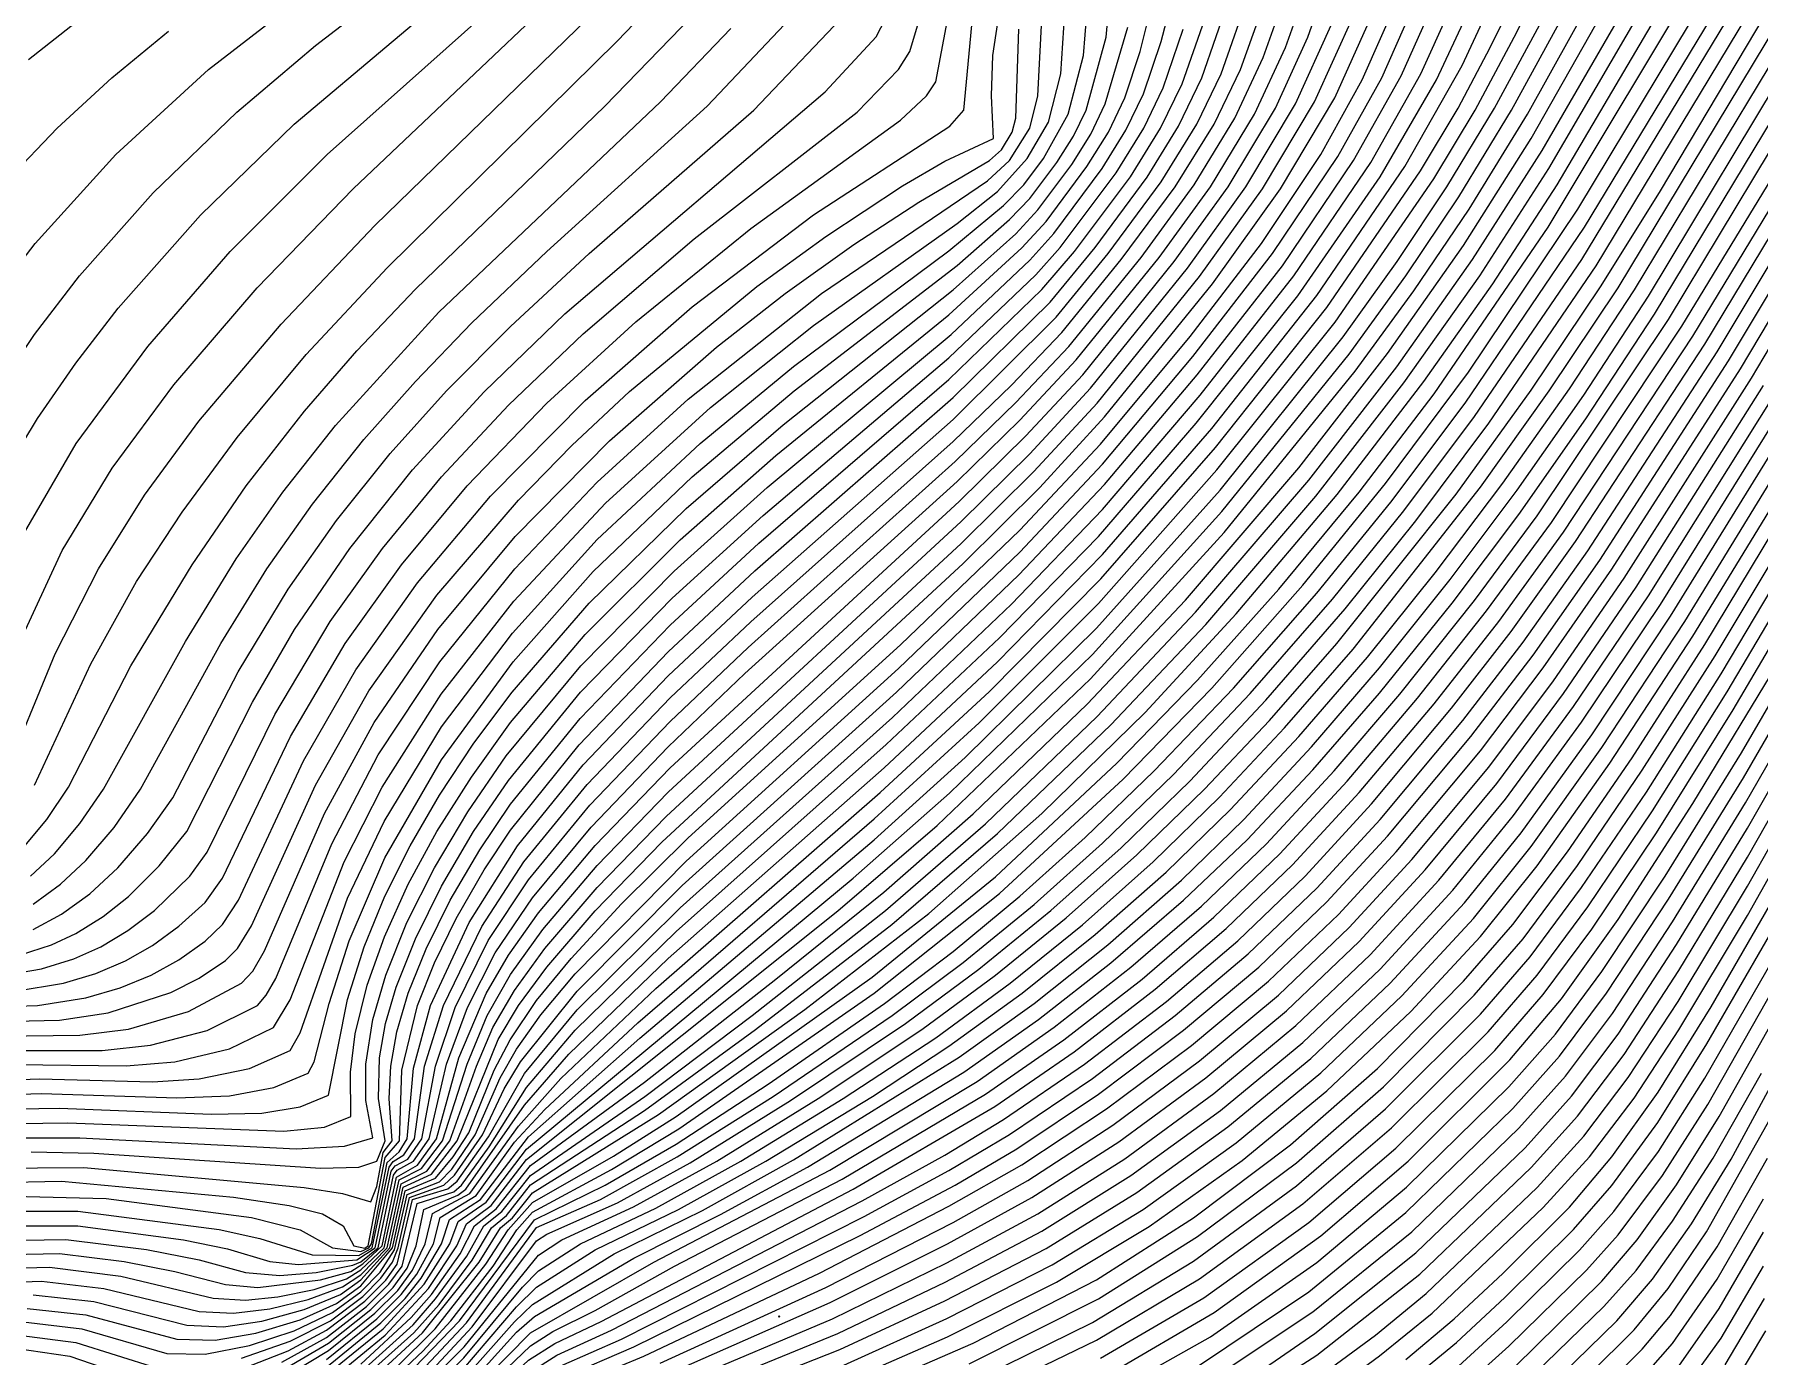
# Model space of a CAD drawing. Header units: inches. Extents: x 2608994 to 2618701, y 1261813 to 1271655.
# Drawn here: x 2616085 to 2617109, y 1269245 to 1270030 of the extents above; entities that cross this region are included whole.
import ezdxf

# ---------------------------------------------------------------- set-up
doc = ezdxf.new("R2010")
doc.units = ezdxf.units.IN
doc.header["$MEASUREMENT"] = 0

msp = doc.modelspace()

# ---------------------------------------------------------------- linework, layer by layer
for points, elevation in [([(2616075.9, 1269668.3), (2616101.6, 1269723.5), (2616131.2, 1269772.5), (2616167.8, 1269821.9), (2616217.2, 1269879.5), (2616274.3, 1269938.3), (2616460, 1270114.7)], 276), ([(2616082, 1269120.1), (2616097.6, 1269124), (2616114.6, 1269131.9), (2616138.9, 1269149.9), (2616203.2, 1269184.8), (2616239.2, 1269206.7), (2616277.6, 1269234.7), (2616309.8, 1269263.9), (2616323.2, 1269279.2), (2616341.8, 1269304.7), (2616351.9, 1269322.7), (2616362.6, 1269331.1), (2616379.6, 1269352.6), (2616447.4, 1269399.5), (2616511.1, 1269447.5), (2616590.4, 1269509.9), (2616649.6, 1269561.4), (2616715.9, 1269625.1), (2616774.4, 1269687), (2616841.6, 1269765.4), (2616893.9, 1269832.7), (2616938.8, 1269896.4), (2616980.1, 1269961.1), (2617073.9, 1270123.1)], 319), ([(2616061.6, 1269470.5), (2616089.2, 1269475.2), (2616108.4, 1269481.2), (2616124.5, 1269488.3), (2616140.6, 1269497.9), (2616156.4, 1269509.9), (2616177.4, 1269530.3), (2616187.6, 1269544.4), (2616227.8, 1269626.3), (2616260.7, 1269681.5), (2616291.6, 1269724.7), (2616326.8, 1269767.4), (2616366.4, 1269809.8), (2616410.8, 1269852.2), (2616476.8, 1269908.7), (2616573.4, 1269983.9), (2616598, 1270009.2), (2616604.8, 1270019.9), (2616631.2, 1270108.7)], 284), ([(2616278.8, 1269240.5), (2616308.8, 1269268.1), (2616320.7, 1269281.9), (2616337.8, 1269305.9), (2616346.3, 1269322.7), (2616359.2, 1269332.7), (2616379.6, 1269358.5), (2616447.2, 1269407.9), (2616525.3, 1269469.1), (2616589.4, 1269520.7), (2616642.4, 1269567.3), (2616710.1, 1269632.3), (2616768.4, 1269694.2), (2616835.7, 1269772.7), (2616888.4, 1269840.5), (2616933.5, 1269904.7), (2616973.7, 1269968.3), (2617054.6, 1270111.1)], 318), ([(2616061.7, 1269817.1), (2616085.1, 1269851.9), (2616111.9, 1269886.7), (2616155.5, 1269935.9), (2616205.2, 1269983.9), (2616251.9, 1270023.5), (2616348.4, 1270097.6)], 273), ([(2616229.6, 1269235.4), (2616259.6, 1269253), (2616284.8, 1269272.9), (2616298, 1269286.1), (2616306.3, 1269297.5), (2616311.6, 1269310.7), (2616316.2, 1269332.3), (2616336.4, 1269340.8), (2616341.1, 1269344.3), (2616376, 1269394.2), (2616402.4, 1269424.6), (2616461.2, 1269481.4), (2616589.6, 1269594.6), (2616656.8, 1269657.5), (2616719.2, 1269721.3), (2616784, 1269796.1), (2616846.4, 1269874.9), (2616898.6, 1269951.5), (2616932.7, 1270011.5), (2616974.5, 1270101.5)], 312), ([(2616013.5, 1269016.7), (2616085.1, 1269076.7), (2616138.4, 1269118), (2616156.4, 1269133.7), (2616245.2, 1269190.6), (2616295.6, 1269229.5), (2616315.7, 1269248.3), (2616332.2, 1269266.3), (2616357.3, 1269298.7), (2616371.4, 1269320.3), (2616380.8, 1269330.8), (2616427.6, 1269356), (2616467.6, 1269380.3), (2616583.6, 1269460.7), (2616658, 1269519.9), (2616731.5, 1269587.9), (2616784, 1269641.9), (2616838, 1269703), (2616887.2, 1269763.4), (2616936.4, 1269829.5), (2617001.3, 1269926.3), (2617096.7, 1270084.7)], 323), ([(2616050.8, 1269305.3), (2616100, 1269306.1), (2616138.4, 1269301.5), (2616168.4, 1269295.6), (2616198.4, 1269287.7), (2616217.6, 1269286), (2616254.8, 1269290.6), (2616272.8, 1269295.6), (2616280, 1269300), (2616291.5, 1269310.7), (2616300, 1269351.5), (2616312.4, 1269358.7), (2616323.7, 1269374.3), (2616337.1, 1269422.3), (2616353.2, 1269460.6), (2616366.4, 1269483.3), (2616384.4, 1269508.5), (2616418, 1269548.5), (2616462.4, 1269594.6), (2616634, 1269752.7), (2616673.6, 1269791.6), (2616707.4, 1269827.9), (2616761.7, 1269895.1), (2616793.7, 1269939.5), (2616821.9, 1269986.3), (2616841, 1270028.3), (2616860.8, 1270084.7)], 303), ([(2616085, 1269584.3), (2616118.5, 1269656.3), (2616145.6, 1269705.1), (2616172.7, 1269746.3), (2616205.4, 1269790.7), (2616246.3, 1269839.9), (2616294.4, 1269891.5), (2616431.2, 1270026.2), (2616494.2, 1270091.9)], 278), ([(2616210.4, 1269238.5), (2616235.6, 1269248.5), (2616258.4, 1269260.6), (2616281.2, 1269277.9), (2616293.6, 1269290.3), (2616300.4, 1269299.9), (2616309.6, 1269338.3), (2616330.4, 1269344.6), (2616336, 1269349.1), (2616354.7, 1269375.5), (2616376, 1269413), (2616407.2, 1269450.8), (2616468.4, 1269511.4), (2616594.4, 1269624.4), (2616665.2, 1269691.8), (2616719.2, 1269748), (2616777.1, 1269815.9), (2616832.8, 1269886.7), (2616878.4, 1269953.9), (2616908.2, 1270006.7), (2616942.4, 1270082.3)], 310), ([(2616030.4, 1269048.5), (2616132.4, 1269121.2), (2616157.6, 1269141.8), (2616227.2, 1269183.8), (2616269.2, 1269213.2), (2616299.2, 1269238), (2616322.9, 1269261.5), (2616353.1, 1269299.9), (2616366.2, 1269320.3), (2616380.8, 1269336.5), (2616428.8, 1269363.9), (2616466, 1269387.5), (2616582.3, 1269470.3), (2616655.6, 1269529.8), (2616727.6, 1269597.3), (2616775.6, 1269646.7), (2616823.8, 1269700.7), (2616871.5, 1269758.3), (2616916, 1269816.7), (2616983.8, 1269915.5), (2617078, 1270072.7)], 322), ([(2616036.4, 1269443.3), (2616100, 1269444.8), (2616128.8, 1269449), (2616166, 1269461.1), (2616182.8, 1269469.6), (2616198.4, 1269480.1), (2616205.6, 1269487.3), (2616214, 1269500.7), (2616251.9, 1269584.3), (2616283.6, 1269640.3), (2616323.9, 1269697.1), (2616372.4, 1269753.5), (2616404.1, 1269785.9), (2616438.4, 1269818), (2616514, 1269880.4), (2616554.8, 1269910.1), (2616600.4, 1269940.2), (2616625.6, 1269954.7), (2616654.5, 1269968.3), (2616653.3, 1269993.5), (2616654.1, 1270017.5), (2616662.5, 1270073.9)], 287), ([(2616050.8, 1269400), (2616089.2, 1269401.2), (2616169.6, 1269398.7), (2616200.8, 1269399.9), (2616227.2, 1269404.7), (2616247.6, 1269413.3), (2616251.1, 1269419.9), (2616260, 1269454.7), (2616272, 1269491.9), (2616293.1, 1269541.1), (2616326.8, 1269599.4), (2616369.3, 1269657.5), (2616416.8, 1269711.1), (2616475.6, 1269767.4), (2616536.1, 1269818.3), (2616632.8, 1269892.9), (2616664, 1269920.1), (2616676, 1269932.6), (2616692, 1269953.9), (2616701.9, 1269969.5), (2616709.5, 1269985.1), (2616721.4, 1270028.3), (2616725.9, 1270078.7)], 292), ([(2616052, 1269313.7), (2616103.6, 1269314.5), (2616151.6, 1269308.5), (2616182.8, 1269302.4), (2616210.4, 1269294.9), (2616230.8, 1269293.2), (2616252.4, 1269295), (2616274, 1269299.2), (2616278.8, 1269301.2), (2616289.1, 1269309.5), (2616298.2, 1269352.7), (2616300.4, 1269355.7), (2616310.1, 1269361.1), (2616319.4, 1269374.3), (2616329.7, 1269418.7), (2616342.1, 1269452.3), (2616358.6, 1269484.7), (2616380.8, 1269517.4), (2616415.6, 1269559.4), (2616461.2, 1269607.1), (2616506.8, 1269650.5), (2616632.8, 1269764.6), (2616670, 1269800.9), (2616703.6, 1269836.7), (2616752.7, 1269897.5), (2616783.2, 1269939.5), (2616809.4, 1269982.7), (2616827.8, 1270022.3), (2616846.5, 1270075.1)], 302), ([(2616070, 1269774.1), (2616086.8, 1269802), (2616109.6, 1269834.9), (2616134.8, 1269867.5), (2616183.6, 1269922.7), (2616239.2, 1269976.7), (2616356.8, 1270075.8)], 274), ([(2616073.9, 1269055.1), (2616115.3, 1269092.3), (2616168.4, 1269135.6), (2616252.4, 1269190.5), (2616281.2, 1269212.2), (2616305.2, 1269232.7), (2616337.4, 1269266.3), (2616382, 1269326.2), (2616423.8, 1269346.7), (2616466, 1269371.2), (2616520.7, 1269406.7), (2616589.7, 1269454.7), (2616630.4, 1269485.5), (2616670.1, 1269518.3), (2616708.9, 1269553.1), (2616749.8, 1269592.7), (2616796.9, 1269641.9), (2616846.4, 1269698.3), (2616890.3, 1269752.3), (2616934.4, 1269811.1), (2617005.2, 1269915.5), (2617105.6, 1270081.4)], 324), ([(2616208, 1269244), (2616236.8, 1269254.1), (2616260.8, 1269266.3), (2616280, 1269280.7), (2616290.8, 1269291.5), (2616297.6, 1269301.1), (2616301, 1269309.5), (2616307.7, 1269339.5), (2616328.1, 1269346.7), (2616334.4, 1269352.7), (2616351.1, 1269376.7), (2616364, 1269403.9), (2616373.6, 1269420), (2616407.2, 1269462), (2616469.6, 1269524.6), (2616596.8, 1269639.5), (2616669.5, 1269709.1), (2616720.4, 1269762.8), (2616775.4, 1269827.9), (2616826, 1269892.7), (2616868.2, 1269955.1), (2616896.5, 1270005.5), (2616926.6, 1270072.7)], 309), ([(2616232, 1269241.6), (2616258.4, 1269256.4), (2616282.2, 1269274.7), (2616295.5, 1269287.9), (2616303.3, 1269298.7), (2616312.2, 1269335.9), (2616334, 1269342.9), (2616338.5, 1269346.7), (2616355.1, 1269369.5), (2616377.2, 1269404.8), (2616406, 1269438.7), (2616466, 1269497.4), (2616590.8, 1269608.4), (2616658, 1269671.7), (2616716.7, 1269731.9), (2616774.8, 1269799.1), (2616835.1, 1269874.7), (2616884, 1269945.5), (2616917.4, 1270003.1), (2616953.9, 1270081.1)], 311), ([(2616258.4, 1269243.3), (2616288.4, 1269267.4), (2616302.8, 1269281.8), (2616312, 1269293.9), (2616321.9, 1269311.9), (2616326, 1269327.5), (2616347.2, 1269340.6), (2616370, 1269372.2), (2616388, 1269391.7), (2616443.2, 1269443.2), (2616583.6, 1269564.2), (2616646, 1269621.3), (2616716.8, 1269692.1), (2616787.1, 1269771.5), (2616857.2, 1269859.1), (2616915.8, 1269944.3), (2616940.4, 1269985.1), (2616963.6, 1270028.3), (2616987.8, 1270076.3)], 314), ([(2616264.4, 1269234), (2616293.2, 1269257.7), (2616319, 1269285.5), (2616335.9, 1269310.7), (2616341.5, 1269323.9), (2616356.3, 1269334.7), (2616377.2, 1269362.1), (2616562, 1269509.7), (2616621, 1269560.3), (2616712, 1269647.4), (2616791.4, 1269734.3), (2616869.2, 1269830), (2616904, 1269877.7), (2616936.8, 1269926.3), (2616971.4, 1269982.7), (2617024, 1270077.5)], 317), ([(2616040, 1269072.6), (2616096.4, 1269105.2), (2616128.2, 1269125.9), (2616154.3, 1269146.3), (2616211.6, 1269179.3), (2616247.6, 1269202.5), (2616284.8, 1269230.7), (2616315.5, 1269259.1), (2616349, 1269301.1), (2616361.8, 1269321.5), (2616368.8, 1269327.3), (2616380.8, 1269342.2), (2616455.6, 1269388.7), (2616542.5, 1269451.1), (2616616, 1269508), (2616683.2, 1269567.4), (2616744.4, 1269627.5), (2616798.4, 1269685.9), (2616858.4, 1269756.8), (2616910, 1269823.9), (2616950.8, 1269881.9), (2616989, 1269940.7), (2617063.6, 1270067.4)], 321), ([(2616043.6, 1269408.3), (2616088, 1269409.9), (2616155.2, 1269408.2), (2616182.8, 1269409.9), (2616212.8, 1269416.1), (2616236.8, 1269426.7), (2616242.8, 1269437.2), (2616271, 1269517.1), (2616292.6, 1269562.7), (2616326.8, 1269618.9), (2616368.8, 1269674.5), (2616419.2, 1269730.1), (2616480.2, 1269787.1), (2616535.6, 1269832.9), (2616628, 1269901.6), (2616660.4, 1269928.5), (2616672.4, 1269940.7), (2616684.1, 1269956.3), (2616698.7, 1269982.7), (2616707.8, 1270017.5), (2616711.9, 1270066.7)], 291), ([(2616058, 1269322.6), (2616110.8, 1269322.7), (2616173.6, 1269314.3), (2616199.6, 1269309), (2616224.8, 1269301.5), (2616241.6, 1269299.7), (2616276.4, 1269302.5), (2616287.3, 1269309.5), (2616296.9, 1269355.1), (2616299.2, 1269358.2), (2616306.7, 1269362.3), (2616315, 1269374.3), (2616323.1, 1269417.5), (2616334.8, 1269452.3), (2616354.4, 1269492), (2616378.4, 1269528.1), (2616414.8, 1269572.3), (2616462.4, 1269622.1), (2616508.7, 1269665.9), (2616631.6, 1269776.5), (2616667.6, 1269811.4), (2616699.1, 1269844.7), (2616742, 1269897.6), (2616773.5, 1269940.7), (2616797.7, 1269980.3), (2616814.6, 1270016.3), (2616833.4, 1270069.1)], 301), ([(2616061.6, 1269331.3), (2616110.8, 1269331.4), (2616194.8, 1269320.5), (2616218.8, 1269315.2), (2616250, 1269305.5), (2616277.6, 1269305.1), (2616285.5, 1269309.5), (2616295.6, 1269357.5), (2616298, 1269360.8), (2616304.4, 1269364.7), (2616310.7, 1269374.3), (2616316.7, 1269417.5), (2616327.9, 1269453.5), (2616350.6, 1269500.3), (2616375.6, 1269538.7), (2616413.2, 1269584.6), (2616462.4, 1269636.1), (2616510.4, 1269681.3), (2616630.4, 1269788.4), (2616665.2, 1269821.8), (2616695, 1269853.1), (2616730.3, 1269896.3), (2616762.3, 1269939.5), (2616785.4, 1269976.7), (2616801.1, 1270009.1), (2616819.9, 1270061.9)], 300), ([(2616066.9, 1268918.3), (2616086.5, 1268959.1), (2616111.6, 1269001.1), (2616128.8, 1269026.1), (2616144.4, 1269045.5), (2616199.5, 1269103.1), (2616229.7, 1269129.5), (2616313.6, 1269194.4), (2616337.6, 1269216.5), (2616379.6, 1269259.1), (2616452.7, 1269301.1), (2616557.2, 1269355.7), (2616644.8, 1269408.4), (2616690.4, 1269440.5), (2616736, 1269476.2), (2616778, 1269512.5), (2616816.4, 1269549.5), (2616856.6, 1269592.7), (2616895.6, 1269638.3), (2616940, 1269693.9), (2616977.2, 1269744.2), (2617055.2, 1269860.7), (2617146, 1270011.5), (2617181.8, 1270067.9)], 332), ([(2616074.8, 1269104.6), (2616096.4, 1269114.5), (2616118, 1269126.7), (2616147.7, 1269148.7), (2616234.4, 1269198.6), (2616276.4, 1269228.8), (2616310.3, 1269259.1), (2616325.3, 1269275.9), (2616345, 1269302.3), (2616356.4, 1269321.5), (2616365.3, 1269328.7), (2616379.6, 1269346.9), (2616447.2, 1269391.1), (2616513.1, 1269439.1), (2616594.1, 1269501.5), (2616656.8, 1269555.5), (2616724, 1269620.1), (2616780.4, 1269679.7), (2616845.8, 1269755.9), (2616898.1, 1269823.1), (2616943.2, 1269886.7), (2616984.2, 1269950.3), (2617049.2, 1270062)], 320), ([(2616078.4, 1269265.6), (2616113.2, 1269261.4), (2616163.6, 1269246.8), (2616186.4, 1269246.5), (2616212.8, 1269251.6), (2616239.2, 1269260.3), (2616262, 1269271.1), (2616278.8, 1269283.4), (2616290.3, 1269295.1), (2616298.8, 1269308.3), (2616306.4, 1269341.3), (2616325.6, 1269348.8), (2616332.8, 1269356.3), (2616346.7, 1269376.7), (2616361.6, 1269410.5), (2616371.2, 1269427.5), (2616385.6, 1269447.9), (2616406, 1269472.3), (2616472, 1269539.2), (2616598, 1269653.5), (2616670, 1269722.6), (2616719.2, 1269774.8), (2616772.7, 1269838.7), (2616820.1, 1269899.9), (2616858.8, 1269957.5), (2616884.9, 1270004.3), (2616911.5, 1270064.3)], 308), ([(2616084.4, 1269513.7), (2616100.6, 1269525.5), (2616115.6, 1269539.5), (2616132.4, 1269559.1), (2616148.1, 1269581.9), (2616195.7, 1269668.3), (2616223, 1269712.7), (2616250.1, 1269751.1), (2616280.7, 1269789.5), (2616311.2, 1269824), (2616344.8, 1269858.8), (2616389.2, 1269901.2), (2616484.5, 1269987.5), (2616562, 1270069.6)], 281), ([(2616227.2, 1269229), (2616259.6, 1269248.6), (2616287.2, 1269270.7), (2616300.7, 1269284.3), (2616309.5, 1269296.3), (2616317, 1269311.9), (2616321.3, 1269329.9), (2616343.6, 1269341.9), (2616372.4, 1269381.7), (2616397.6, 1269410.1), (2616454, 1269463.6), (2616587.2, 1269579.9), (2616652, 1269639.9), (2616718.1, 1269706.7), (2616786.3, 1269784.7), (2616852.4, 1269867.8), (2616908, 1269949.1), (2616930.2, 1269986.3), (2616949.3, 1270022.3), (2616971.9, 1270067.9)], 313), ([(2616059.5, 1269872.3), (2616085.4, 1269905.9), (2616133.3, 1269958.7), (2616188.3, 1270009.1), (2616245.5, 1270053.5)], 272), ([(2616061.6, 1269348.4), (2616101.2, 1269349.1), (2616203.2, 1269339.7), (2616236.2, 1269334.7), (2616256, 1269329.8), (2616268.3, 1269322.7), (2616274.7, 1269310.7), (2616281.2, 1269309.4), (2616283.2, 1269310.7), (2616293.2, 1269363.1), (2616301.7, 1269373.1), (2616303.2, 1269415.1), (2616312.5, 1269453.5), (2616322.5, 1269478.7), (2616335.5, 1269505.1), (2616352, 1269533.9), (2616367.6, 1269557.5), (2616408.4, 1269608.3), (2616461.2, 1269663.5), (2616512.8, 1269711.6), (2616630.4, 1269814.4), (2616688, 1269871.1), (2616714.8, 1269903.5), (2616745.6, 1269945.2), (2616764.3, 1269975.5), (2616778.2, 1270004.3), (2616795.1, 1270053.5)], 298), ([(2616064.4, 1269032.3), (2616120.2, 1269087.5), (2616174.5, 1269133.1), (2616259.6, 1269190.4), (2616287.2, 1269211.7), (2616311.2, 1269232.7), (2616341.6, 1269265.1), (2616383.2, 1269321.6), (2616421.2, 1269338.3), (2616466.6, 1269363.5), (2616523.6, 1269399.5), (2616594.2, 1269447.5), (2616636.4, 1269479), (2616678.5, 1269513.5), (2616719.2, 1269549.8), (2616761.2, 1269590.6), (2616806.8, 1269638.6), (2616855.7, 1269694.7), (2616898, 1269747.1), (2616940, 1269803.2), (2617003.7, 1269896.3), (2617101.7, 1270058.3)], 325), ([(2616071.2, 1269374.8), (2616112, 1269374.8), (2616240.4, 1269368.4), (2616269.2, 1269370), (2616286, 1269374.8), (2616281.8, 1269397.1), (2616281.8, 1269418.7), (2616285.9, 1269445.1), (2616293.6, 1269471.5), (2616306.2, 1269502.7), (2616322.5, 1269535.1), (2616342.4, 1269568.5), (2616365.2, 1269601.7), (2616409.4, 1269655.1), (2616464.8, 1269711.4), (2616520, 1269760.9), (2616629.2, 1269851.9), (2616676, 1269895.9), (2616690.3, 1269911.9), (2616718.9, 1269950.3), (2616733, 1269973.1), (2616743.4, 1269994.7), (2616754, 1270025.9), (2616761.4, 1270054.7)], 295), ([(2616072.4, 1269340.3), (2616127.6, 1269338.8), (2616214, 1269327.5), (2616242.8, 1269320.3), (2616262.1, 1269309.5), (2616278.8, 1269307.4), (2616283.6, 1269309.5), (2616285.2, 1269311.9), (2616294.4, 1269360.2), (2616301.6, 1269366.5), (2616306.3, 1269374.3), (2616310, 1269416.3), (2616320.2, 1269453.5), (2616343.1, 1269502.7), (2616371.9, 1269548.3), (2616410.8, 1269596.3), (2616461.2, 1269649.1), (2616511.1, 1269695.9), (2616630.4, 1269801.4), (2616691.6, 1269862.2), (2616722.5, 1269899.9), (2616754, 1269942.5), (2616775.2, 1269976.7), (2616789.6, 1270006.7), (2616806.9, 1270055.9)], 299), ([(2616073.6, 1269418.4), (2616139.6, 1269417.6), (2616168.4, 1269420), (2616200.8, 1269427.8), (2616227, 1269440.3), (2616236.8, 1269456.9), (2616268.9, 1269538.7), (2616291.4, 1269583.1), (2616326.5, 1269638.3), (2616369.7, 1269693.5), (2616424, 1269751.7), (2616486.4, 1269808.4), (2616547.6, 1269857.2), (2616632.8, 1269917.8), (2616656.8, 1269936.7), (2616674.5, 1269956.3), (2616687.1, 1269977.9), (2616694.4, 1270006.7), (2616697.4, 1270052.3)], 290), ([(2616073.6, 1269462), (2616102.3, 1269466.7), (2616121.6, 1269472.5), (2616139.1, 1269479.9), (2616155.2, 1269489.1), (2616170.8, 1269500.5), (2616186.4, 1269514.6), (2616196.7, 1269529.1), (2616237, 1269613.1), (2616269.5, 1269668.3), (2616302.9, 1269715.1), (2616341.9, 1269761.9), (2616389.2, 1269811), (2616442, 1269859.3), (2616510.4, 1269914.7), (2616599.2, 1269979.1), (2616614.7, 1269993.5), (2616620.1, 1270001.9), (2616629.6, 1270052.3)], 285), ([(2616074.9, 1268917.1), (2616095.8, 1268960.3), (2616122.3, 1269004.7), (2616152.8, 1269045.5), (2616206.8, 1269102.6), (2616237.6, 1269129.5), (2616314.8, 1269189.5), (2616379.6, 1269251.4), (2616392.8, 1269259.9), (2616418, 1269272.3), (2616465, 1269298.7), (2616564.6, 1269350.3), (2616649.6, 1269400.7), (2616696.1, 1269433.1), (2616742.6, 1269469.1), (2616785.2, 1269505.8), (2616824.4, 1269543.5), (2616864.4, 1269586.7), (2616906.2, 1269635.9), (2616947.2, 1269687.7), (2616985.6, 1269740.2), (2617063, 1269856.7), (2617186.4, 1270059.5)], 333), ([(2616077.2, 1269202.7), (2616091.6, 1269195.7), (2616101.2, 1269188.4), (2616107.3, 1269181.1), (2616115.6, 1269163.6), (2616120.4, 1269162.8), (2616187.6, 1269193.2), (2616223.6, 1269212), (2616259.6, 1269235.1), (2616292, 1269261.4), (2616316.4, 1269287.9), (2616331.7, 1269311.9), (2616336.6, 1269325.1), (2616353.2, 1269336.7), (2616377.2, 1269368.1), (2616571.2, 1269529.1), (2616628.4, 1269579.5), (2616713.2, 1269661.8), (2616790, 1269746.7), (2616865.6, 1269840.2), (2616899.3, 1269886.7), (2616930.6, 1269933.5), (2616962, 1269985.1), (2616999.4, 1270053.5)], 316), ([(2616079.1, 1269734.3), (2616109.8, 1269787.1), (2616152.3, 1269844.7), (2616201.3, 1269901.1), (2616258.8, 1269958.7), (2616364, 1270052.5)], 275), ([(2616080.8, 1269273.6), (2616115.6, 1269269.7), (2616169.6, 1269255.3), (2616192.4, 1269254.8), (2616216.4, 1269258.9), (2616242.8, 1269266.9), (2616264.4, 1269276.5), (2616278.8, 1269287), (2616297.7, 1269309.5), (2616305.2, 1269343.4), (2616323.2, 1269351), (2616333.7, 1269363.5), (2616342.9, 1269377.9), (2616358, 1269415.1), (2616367.4, 1269433.1), (2616383.2, 1269456.5), (2616403.6, 1269481.4), (2616433.6, 1269513.8), (2616473.2, 1269552.9), (2616599.2, 1269667.6), (2616670, 1269735.7), (2616718, 1269786.8), (2616771.1, 1269850.7), (2616813.5, 1269905.9), (2616848.7, 1269958.7), (2616873.3, 1270003.1), (2616896.6, 1270055.9)], 307), ([(2616044.8, 1269288.2), (2616089.2, 1269289.8), (2616126.3, 1269285.5), (2616182.8, 1269271.7), (2616203.2, 1269270.7), (2616224.8, 1269273.3), (2616247.6, 1269278.8), (2616268, 1269286.4), (2616278.8, 1269293.6), (2616294.5, 1269309.5), (2616302.8, 1269347.6), (2616318.1, 1269355.1), (2616331.7, 1269373.1), (2616347.5, 1269417.5), (2616357.2, 1269440.3), (2616370, 1269462.4), (2616388, 1269487.2), (2616419.2, 1269523.6), (2616460, 1269565.7), (2616635.2, 1269727.8), (2616678.4, 1269770.4), (2616715.9, 1269811.1), (2616776.8, 1269886.2), (2616814.2, 1269938.3), (2616845, 1269989.9), (2616868.3, 1270041.5)], 305), ([(2616060.4, 1269383.1), (2616104.8, 1269383.7), (2616233.2, 1269378.9), (2616257.2, 1269381.2), (2616272.8, 1269387.5), (2616272.6, 1269413.9), (2616275.5, 1269436.7), (2616282.6, 1269465.5), (2616292.9, 1269494.3), (2616307, 1269525.5), (2616324, 1269556.7), (2616344.5, 1269589.1), (2616367.6, 1269621.4), (2616412, 1269673.8), (2616468.4, 1269729.9), (2616525.2, 1269779.9), (2616628, 1269863.6), (2616671.2, 1269903.2), (2616685.6, 1269919), (2616709.9, 1269951.5), (2616722.6, 1269971.9), (2616732.3, 1269992.3), (2616741.5, 1270019.9), (2616747.9, 1270045.1)], 294), ([(2616074.2, 1268871.5), (2616089.6, 1268913.5), (2616111.4, 1268959.1), (2616138.1, 1269004.7), (2616167.1, 1269043.1), (2616219.1, 1269099.5), (2616251.7, 1269128.3), (2616319.1, 1269181.1), (2616377.2, 1269234.4), (2616395.2, 1269245.8), (2616427.6, 1269260.6), (2616576.4, 1269337.4), (2616625.6, 1269364.6), (2616660.4, 1269385.7), (2616708.4, 1269418.6), (2616757.1, 1269455.9), (2616799.4, 1269491.9), (2616839.4, 1269530.3), (2616878.8, 1269573.2), (2616926.4, 1269629.9), (2616961.7, 1269675.5), (2617000, 1269728.9), (2617076.8, 1269846.1), (2617195.4, 1270042.7)], 335), ([(2616076.6, 1269032.3), (2616126.4, 1269083.9), (2616180.5, 1269130.7), (2616265.6, 1269189.6), (2616316, 1269231.6), (2616344.9, 1269262.7), (2616383.2, 1269313.8), (2616389.2, 1269317.7), (2616431.2, 1269336.3), (2616474.4, 1269360.1), (2616534, 1269397.1), (2616602.1, 1269442.7), (2616645.8, 1269475.1), (2616688.5, 1269509.9), (2616730.2, 1269547.1), (2616770.9, 1269586.7), (2616816.1, 1269634.7), (2616863.2, 1269688.9), (2616905.2, 1269741.2), (2616948.4, 1269799.2), (2617012.2, 1269892.7), (2617108, 1270051.3)], 326), ([(2616076.8, 1269483.5), (2616095.2, 1269489.5), (2616109.6, 1269496.2), (2616125.8, 1269506.3), (2616140.8, 1269518.2), (2616159.2, 1269536.3), (2616175.6, 1269556.7), (2616214.5, 1269633.5), (2616239.5, 1269676.7), (2616272.2, 1269724.7), (2616309.6, 1269771.5), (2616352, 1269817.7), (2616400, 1269864.1), (2616554.4, 1269995.9), (2616584.8, 1270028.5), (2616593.2, 1270045)], 283), ([(2616082.7, 1268915.9), (2616104.1, 1268960.3), (2616131.8, 1269007.1), (2616160.1, 1269044.3), (2616213.9, 1269101.9), (2616245.5, 1269129.5), (2616317.2, 1269185.5), (2616378.4, 1269242.8), (2616394, 1269252.8), (2616421.6, 1269265.8), (2616571.2, 1269344.3), (2616655.3, 1269393.5), (2616702.4, 1269426), (2616750.5, 1269463.1), (2616792.6, 1269499.1), (2616832, 1269537), (2616871.6, 1269579.9), (2616916, 1269632.6), (2616954.4, 1269681.5), (2616992.8, 1269734.5), (2617069.6, 1269850.9), (2617191, 1270051.1)], 334), ([(2616083.7, 1269027.5), (2616124.7, 1269073.1), (2616187.9, 1269129.5), (2616264.4, 1269183.3), (2616307.6, 1269218.2), (2616340.2, 1269250.7), (2616384.4, 1269305.2), (2616398.2, 1269314.3), (2616440.8, 1269333.9), (2616490.1, 1269361.1), (2616550.3, 1269398.3), (2616611.9, 1269439.1), (2616655.6, 1269471.4), (2616697.6, 1269505.5), (2616739.6, 1269542.9), (2616779.7, 1269581.9), (2616818.2, 1269622.7), (2616858.2, 1269668.3), (2616929, 1269757.1), (2616973.6, 1269818.8), (2617015.2, 1269880.7), (2617050.5, 1269937.1), (2617112.5, 1270041.5)], 327), ([(2616084.4, 1269281.7), (2616120.4, 1269277.7), (2616175.6, 1269263.6), (2616197.2, 1269262.7), (2616220, 1269266.1), (2616245.2, 1269272.9), (2616266.8, 1269281.8), (2616278.8, 1269290.5), (2616296.1, 1269309.5), (2616304, 1269345.5), (2616320.8, 1269353.2), (2616336, 1269373.1), (2616360.4, 1269433.2), (2616372.4, 1269453.4), (2616389.2, 1269476.3), (2616418, 1269509.7), (2616457.6, 1269550.4), (2616636.4, 1269715.9), (2616682, 1269761), (2616720.4, 1269802.9), (2616784.5, 1269881.9), (2616824.9, 1269938.3), (2616857, 1269992.3), (2616882.3, 1270048.7)], 306), ([(2616084.4, 1269498.6), (2616101.2, 1269507.6), (2616118, 1269519.8), (2616134.5, 1269535.1), (2616152.2, 1269555.5), (2616167.2, 1269576.8), (2616206, 1269651.5), (2616235.7, 1269700.7), (2616264.4, 1269741.5), (2616296.2, 1269781.1), (2616329.7, 1269818.3), (2616367.6, 1269856.6), (2616414.4, 1269899.9), (2616512.1, 1269985.1), (2616571.7, 1270047.5)], 282), ([(2616024.4, 1269451.5), (2616086.8, 1269453.5), (2616115.6, 1269458), (2616136, 1269464), (2616154.4, 1269471.5), (2616170.8, 1269480.6), (2616186.4, 1269491.7), (2616196.8, 1269501.5), (2616206.2, 1269515.9), (2616244.8, 1269598.7), (2616275.8, 1269652.7), (2616312.4, 1269704.3), (2616355.9, 1269755.9), (2616412, 1269812.7), (2616475.6, 1269868.2), (2616547.6, 1269922.9), (2616628.6, 1269975.5), (2616636.8, 1269985.1), (2616641.6, 1270035.5)], 286), ([(2616048.4, 1269296.8), (2616094, 1269298), (2616136.3, 1269292.7), (2616191.2, 1269279.6), (2616210.4, 1269278.5), (2616229.6, 1269280.4), (2616251.2, 1269284.9), (2616270.4, 1269291.2), (2616278.8, 1269296.5), (2616292.7, 1269309.5), (2616301.6, 1269349.9), (2616314.8, 1269356.6), (2616327.4, 1269373.1), (2616342, 1269418.7), (2616353.9, 1269447.5), (2616367.6, 1269471.8), (2616386.8, 1269498.5), (2616419.2, 1269536.5), (2616461.2, 1269580.1), (2616635.2, 1269740.8), (2616676, 1269781), (2616712, 1269819.9), (2616769.6, 1269891.2), (2616804.3, 1269939.5), (2616833.7, 1269988.7), (2616854.8, 1270035.5)], 304), ([(2616048.4, 1269435.1), (2616112, 1269435.9), (2616140.8, 1269439.4), (2616176.6, 1269449.9), (2616208, 1269466.7), (2616214.7, 1269473.9), (2616221.7, 1269485.9), (2616257.3, 1269567.5), (2616286.7, 1269621.5), (2616324.6, 1269676.7), (2616370.5, 1269731.9), (2616426.4, 1269788.8), (2616490, 1269844.3), (2616530.8, 1269876.1), (2616571.6, 1269905.2), (2616610, 1269930.5), (2616652, 1269955.1), (2616659.2, 1269961.4), (2616665.6, 1269971.9), (2616667.6, 1269980.3), (2616669.4, 1270033.1)], 288), ([(2616059.2, 1269356.9), (2616114.4, 1269357.3), (2616245.2, 1269345.4), (2616268, 1269341.9), (2616284.8, 1269336.9), (2616288.4, 1269345.9), (2616292, 1269366.1), (2616297.5, 1269373.1), (2616295.7, 1269398.3), (2616296.6, 1269417.5), (2616300.2, 1269437.9), (2616306.9, 1269460.7), (2616317.6, 1269487.1), (2616331.9, 1269515.9), (2616349.4, 1269545.9), (2616367.6, 1269573), (2616409, 1269623.9), (2616462.4, 1269679.3), (2616515.2, 1269727.9), (2616628, 1269825.1), (2616683.2, 1269878.5), (2616702.5, 1269901.1), (2616735.7, 1269945.5), (2616753.6, 1269974.3), (2616766.4, 1270000.7), (2616779.8, 1270039.1)], 297), ([(2616060.9, 1268981.9), (2616095.9, 1269029.9), (2616133.1, 1269071.9), (2616193.6, 1269127.1), (2616270.4, 1269182.3), (2616310, 1269214.6), (2616340, 1269244.2), (2616374.8, 1269286.3), (2616384.4, 1269296), (2616409.2, 1269311.9), (2616454, 1269333.1), (2616504.4, 1269361.1), (2616565.2, 1269398.3), (2616620.1, 1269434.3), (2616664.3, 1269466.7), (2616707.2, 1269501.4), (2616749.2, 1269538.7), (2616788.6, 1269577.1), (2616827.2, 1269618.3), (2616868, 1269665.1), (2616943.6, 1269761.2), (2616984.4, 1269818.3), (2617025.2, 1269879.6), (2617120.1, 1270036.7)], 328), ([(2616061.6, 1269426.8), (2616125.2, 1269426.8), (2616154, 1269429.8), (2616187.6, 1269438.6), (2616217.4, 1269453.5), (2616222.7, 1269459.5), (2616228.4, 1269469.5), (2616261.7, 1269549.5), (2616289.2, 1269602.3), (2616325.7, 1269657.5), (2616370.3, 1269712.7), (2616419.2, 1269764.2), (2616473.2, 1269813.5), (2616552.4, 1269876.1), (2616650.8, 1269943), (2616664, 1269955.1), (2616676, 1269974.3), (2616680.8, 1269993.5), (2616683.1, 1270039.1)], 289), ([(2616062.8, 1269391.9), (2616100, 1269392.5), (2616190, 1269389), (2616220, 1269389.5), (2616242.8, 1269393.2), (2616259.6, 1269400.2), (2616270.9, 1269457.1), (2616280.8, 1269488.3), (2616293.1, 1269518.3), (2616308.1, 1269548.3), (2616325.6, 1269578.3), (2616346, 1269609.1), (2616368.7, 1269639.5), (2616414.4, 1269692.3), (2616472, 1269748.6), (2616529.6, 1269798.2), (2616630.4, 1269878.3), (2616667.6, 1269911.7), (2616680.8, 1269925.8), (2616700.9, 1269952.7), (2616712.2, 1269970.7), (2616720.8, 1269988.7), (2616734.1, 1270034.3)], 293), ([(2616066.2, 1269586.7), (2616097.3, 1269662.3), (2616123, 1269712.7), (2616150.4, 1269756.4), (2616182.7, 1269800.3), (2616231.5, 1269857.9), (2616287.2, 1269916.5), (2616414.4, 1270040.2)], 277), ([(2616069.8, 1269944.3), (2616098.6, 1269974.3), (2616131.1, 1270004.3), (2616164.7, 1270031.9)], 271), ([(2616078.4, 1269547.1), (2616092.5, 1269563.9), (2616105.2, 1269583.1), (2616142.2, 1269655.1), (2616178.6, 1269715.1), (2616210.7, 1269761.9), (2616245.3, 1269806.3), (2616276.4, 1269842.1), (2616311.2, 1269878.8), (2616423.6, 1269987.5), (2616475.6, 1270040.8)], 279), ([(2616081.5, 1270015.1), (2616113.2, 1270040.1)], 270), ([(2616082.6, 1268872.7), (2616096.8, 1268912.3), (2616118.6, 1268957.9), (2616144.4, 1269002.6), (2616174, 1269041.9), (2616225.5, 1269098.3), (2616257.2, 1269126.5), (2616320.8, 1269176.4), (2616376, 1269226.1), (2616397.6, 1269239.5), (2616433.6, 1269255.4), (2616577.6, 1269328.2), (2616628, 1269355.4), (2616664, 1269376.9), (2616713.2, 1269410.1), (2616762.3, 1269447.5), (2616805.6, 1269484.1), (2616846.4, 1269523.1), (2616883.9, 1269563.9), (2616933.1, 1269622.7), (2616968.8, 1269669.2), (2617007.2, 1269723.4), (2617084, 1269841.5), (2617199.1, 1270033.1)], 336), ([(2616082.8, 1269530.3), (2616096.9, 1269543.5), (2616112.1, 1269561.5), (2616126, 1269581.9), (2616174.8, 1269669.5), (2616204.9, 1269718.7), (2616232.6, 1269758.3), (2616263.8, 1269797.9), (2616325.1, 1269865.1), (2616456.7, 1269989.9), (2616498.4, 1270033.5)], 280), ([(2616083.2, 1269366.5), (2616120.4, 1269365.7), (2616254.8, 1269356.9), (2616277.6, 1269357.4), (2616288.4, 1269361.1), (2616293.2, 1269373.1), (2616289.3, 1269398.3), (2616289.9, 1269422.3), (2616293.5, 1269442.7), (2616299.8, 1269464.3), (2616311.3, 1269493.1), (2616326.7, 1269524.3), (2616345.8, 1269556.7), (2616366.4, 1269587.1), (2616409.3, 1269639.5), (2616463.6, 1269695.3), (2616517.6, 1269744.4), (2616628, 1269838), (2616679.6, 1269887.3), (2616694, 1269903.5), (2616727.3, 1269947.9), (2616743.6, 1269974.3), (2616755.1, 1269998.3), (2616767, 1270033.1)], 296), ([(2616258.4, 1269238.8), (2616290.8, 1269265), (2616305.2, 1269279.5), (2616314.6, 1269291.5), (2616326.8, 1269311.9), (2616331.5, 1269326.3), (2616349.9, 1269338.3), (2616378.4, 1269375.4), (2616444.4, 1269434), (2616583.6, 1269551.9), (2616637.6, 1269600.6), (2616715.6, 1269677.5), (2616788.9, 1269759.5), (2616862, 1269850.5), (2616894.1, 1269895.1), (2616923.6, 1269939.5), (2616951.9, 1269986.3), (2616981.1, 1270040.3)], 315), ([(2616398.8, 1269232.6), (2616440.9, 1269250.7), (2616575.2, 1269316.9), (2616631.6, 1269346.8), (2616668.2, 1269368.3), (2616716.8, 1269400.7), (2616767.2, 1269438.7), (2616812, 1269476.3), (2616852.4, 1269514.9), (2616888.4, 1269554), (2616937.9, 1269613.1), (2616974.8, 1269661.5), (2617014.4, 1269717.9), (2617090.8, 1269836.3), (2617210.3, 1270035.5)], 337), ([(2616338.8, 1269236.6), (2616371.2, 1269274.6), (2616383.2, 1269286.2), (2616418, 1269308.3), (2616467.4, 1269332.3), (2616519.2, 1269361.1), (2616582.5, 1269399.5), (2616628, 1269429.2), (2616671.4, 1269460.7), (2616714.8, 1269495.5), (2616756.9, 1269532.7), (2616795.2, 1269569.9), (2616835.6, 1269613.1), (2616876.4, 1269660.2), (2616916.7, 1269710.3), (2616956.8, 1269763.5), (2616996.3, 1269819.5), (2617035, 1269878.3), (2617127, 1270030.7)], 329), ([(2616338.8, 1269230.3), (2616370, 1269265.7), (2616380.8, 1269275.9), (2616429.3, 1269305.9), (2616481.6, 1269331.8), (2616535.6, 1269361.8), (2616634, 1269422.7), (2616678.6, 1269454.7), (2616722.3, 1269489.5), (2616766, 1269527.9), (2616803, 1269563.9), (2616843.2, 1269607.1), (2616883.6, 1269653.9), (2616925.6, 1269706.4), (2616965.4, 1269759.5), (2617004.8, 1269815.9), (2617043.2, 1269874.6), (2617132.2, 1270022.3)], 330), ([(2616401.2, 1269226.3), (2616446.8, 1269245.2), (2616551.2, 1269294.6), (2616628, 1269334.2), (2616671.2, 1269358.8), (2616721.6, 1269392), (2616772, 1269429.7), (2616817.7, 1269467.9), (2616859.2, 1269507.5), (2616893.5, 1269544.7), (2616943.6, 1269604.6), (2616980.8, 1269653.9), (2617021.6, 1269712.5), (2617097.9, 1269831.5), (2617215.3, 1270028.3)], 338), ([(2616456.5, 1269241.1), (2616554.8, 1269286.1), (2616630.4, 1269324.6), (2616674.8, 1269349.6), (2616725.2, 1269382.3), (2616776.8, 1269420.6), (2616823.6, 1269459.6), (2616865.6, 1269499.7), (2616902.8, 1269540.1), (2616948.4, 1269594.9), (2616986.8, 1269646.2), (2617028.8, 1269707.2), (2617104.4, 1269826), (2617221, 1270022.3)], 339), ([(2616343.6, 1269228.9), (2616371.2, 1269259.4), (2616382, 1269268.8), (2616440.9, 1269303.5), (2616492.4, 1269329.3), (2616544.1, 1269357.5), (2616636.9, 1269413.9), (2616681.1, 1269445.1), (2616724.1, 1269478.7), (2616767.3, 1269515.9), (2616805, 1269551.9), (2616844, 1269593.4), (2616883.6, 1269638.9), (2616926.8, 1269692.4), (2616966.4, 1269745), (2617006, 1269801.7), (2617046.8, 1269863.9), (2617141, 1270019.9)], 331), ([(2616107.4, 1268751.5), (2616110, 1268847.5), (2616117.4, 1268882.3), (2616130.3, 1268920.7), (2616147.7, 1268957.9), (2616169.9, 1268996.3), (2616209.6, 1269049.1), (2616247.9, 1269091.1), (2616276.4, 1269116.9), (2616372.4, 1269194.9), (2616404.8, 1269213.3), (2616463.6, 1269235.7), (2616557.5, 1269277.1), (2616627.2, 1269311.9), (2616677.2, 1269339.4), (2616728.8, 1269372.5), (2616780.4, 1269410.4), (2616828.4, 1269450.3), (2616871.6, 1269491.4), (2616910.7, 1269533.9), (2616953.2, 1269585.2), (2616992.8, 1269638.6), (2617036, 1269701.9), (2617111.6, 1269821.6)], 340), ([(2616118.4, 1268745.5), (2616119.2, 1268851.1), (2616126.2, 1268885.9), (2616138.6, 1268923.1), (2616155.2, 1268959.1), (2616176.2, 1268995.1), (2616217.6, 1269050.3), (2616253.6, 1269089.5), (2616283.4, 1269116.3), (2616372.4, 1269187.9), (2616407.2, 1269207.1), (2616470.8, 1269230.1), (2616558.9, 1269267.5), (2616626.8, 1269300.6), (2616680.8, 1269329.8), (2616732.4, 1269362.5), (2616785.2, 1269401.1), (2616833.9, 1269441.5), (2616878.1, 1269483.5), (2616918.8, 1269527.9), (2616958.3, 1269575.9), (2616998.8, 1269631), (2617043.2, 1269696.7), (2617118.7, 1269817.1)], 341), ([(2616475.6, 1269223.3), (2616562, 1269258.7), (2616625.8, 1269289.1), (2616683.2, 1269319.5), (2616736, 1269352.5), (2616789.2, 1269391.1), (2616838, 1269431.5), (2616884, 1269475.1), (2616927.1, 1269521.9), (2616963.2, 1269566.3), (2617003.6, 1269621.7), (2617050.4, 1269691.6), (2617124.8, 1269811.2)], 342), ([(2616480.4, 1269216.5), (2616563.2, 1269249.1), (2616625.6, 1269278), (2616685.6, 1269309.1), (2616739.6, 1269342.5), (2616793.6, 1269381.4), (2616842.8, 1269422), (2616890, 1269466.7), (2616934, 1269514.4), (2616967.6, 1269556), (2617009.6, 1269614.1), (2617056.4, 1269684.6), (2617131.6, 1269806.3)], 343), ([(2616565.6, 1269239.9), (2616626.8, 1269267.6), (2616689.2, 1269299.4), (2616743.2, 1269332.4), (2616798.4, 1269371.9), (2616848.8, 1269413.5), (2616896.8, 1269459.1), (2616939.4, 1269505.1), (2616973.6, 1269547.8), (2617015.6, 1269606.6), (2617064.8, 1269681.5), (2617139.2, 1269802.9)], 344), ([(2616566.8, 1269220.1), (2616642.4, 1269252.9), (2616715.6, 1269290.6), (2616773.2, 1269327.4), (2616830.8, 1269370.7), (2616882.4, 1269416.1), (2616933.5, 1269467.9), (2616962.8, 1269501.6), (2616995.2, 1269544.6), (2617033.6, 1269600.5), (2617076.8, 1269667.8), (2617152.4, 1269793)], 346), ([(2616640, 1269240.7), (2616716.8, 1269279.3), (2616775.6, 1269316.2), (2616834.4, 1269360), (2616886, 1269405.2), (2616939.8, 1269459.5), (2616968.8, 1269493.1), (2617001.2, 1269536.6), (2617039.6, 1269593.1), (2617082.8, 1269661.1), (2617159.6, 1269789.1)], 347), ([(2616566.9, 1269230.3), (2616627.1, 1269256.7), (2616691.8, 1269289.1), (2616746.8, 1269322.2), (2616802, 1269361.5), (2616852.4, 1269402.8), (2616902.2, 1269449.9), (2616943.6, 1269494.4), (2616977.2, 1269536.4), (2617020.4, 1269597.3), (2617069.6, 1269672.7), (2617134.4, 1269778.7)], 345), ([(2616648.4, 1269233.4), (2616713.2, 1269265.3), (2616773.2, 1269301.7), (2616834.4, 1269346.4), (2616887.2, 1269392), (2616943.6, 1269448.3), (2616973, 1269482.3), (2617003.6, 1269523.5), (2617042, 1269580.2), (2617086.4, 1269650.4), (2617166.8, 1269785.3)], 348), ([(2616648.4, 1269222.2), (2616715.6, 1269254.7), (2616776.8, 1269291.2), (2616838, 1269335.6), (2616890.8, 1269380.9), (2616948.1, 1269437.9), (2616977.2, 1269471.5), (2617007.2, 1269512), (2617045.6, 1269569.1), (2617090, 1269639.7), (2617172.8, 1269779.5)], 349), ([(2616718, 1269244), (2616779.2, 1269279.9), (2616841.6, 1269324.7), (2616893.2, 1269368.7), (2616952, 1269426.8), (2616980.8, 1269459.9), (2617009.6, 1269498.7), (2617048, 1269556), (2617093.6, 1269629), (2617180, 1269775.8)], 350), ([(2616721.4, 1269221.9), (2616783.2, 1269256.7), (2616846.4, 1269300.9), (2616899.6, 1269345.5), (2616960.4, 1269405.1), (2616988, 1269436.5), (2617015.6, 1269473.6), (2617053.2, 1269530.3), (2617098.4, 1269603.5), (2617192, 1269764.4)], 352), ([(2616776.8, 1269239.9), (2616841.6, 1269283.5), (2616899.2, 1269330.5), (2616962.8, 1269392.3), (2616990.4, 1269423.3), (2617018.4, 1269460.7), (2617055.2, 1269516.5), (2617099.6, 1269588.7), (2617196.8, 1269756.6)], 353), ([(2616780.1, 1269229.1), (2616844, 1269271.6), (2616902.8, 1269319.1), (2616966.4, 1269380.7), (2616994, 1269411.5), (2617021.9, 1269448.7), (2617057.6, 1269503.1), (2617100.8, 1269573.7), (2617200.4, 1269746.7)], 354), ([(2616812.8, 1269236.4), (2616845.2, 1269258.7), (2616905.2, 1269306.6), (2616970, 1269369), (2616997.6, 1269399.7), (2617025.2, 1269436.4), (2617060, 1269489.6), (2617102, 1269558.7), (2617205.2, 1269739)], 355), ([(2616782.8, 1269205.1), (2616846.4, 1269245.8), (2616907.6, 1269294), (2616973.6, 1269357.2), (2617001.2, 1269387.8), (2617028.8, 1269424.4), (2617061.2, 1269474.2), (2617102, 1269541.6), (2617208.8, 1269729.1)], 356), ([(2616847.6, 1269232.9), (2616881.2, 1269257.8), (2616911.2, 1269282.4), (2616977.2, 1269345.4), (2617004.8, 1269375.8), (2617031.2, 1269410.7), (2617060.8, 1269455.9), (2617102, 1269524.3), (2617208.8, 1269712.7)], 357), ([(2616850, 1269220.7), (2616883.6, 1269245.4), (2616914.8, 1269270.8), (2616980.8, 1269333.5), (2617008.3, 1269363.5), (2617034.8, 1269398.5), (2617061.2, 1269438.9), (2617102, 1269506.8), (2617213.6, 1269704.9)], 358), ([(2616723.9, 1269235.1), (2616785.5, 1269271.1), (2616848.8, 1269316.6), (2616900.7, 1269361.1), (2616961, 1269421.1), (2616991.6, 1269457.4), (2617025.2, 1269504.6), (2617069.6, 1269573.3), (2617122.4, 1269660.4)], 351), ([(2616899.2, 1269243.2), (2616928, 1269267.4), (2616956.8, 1269294.3), (2616996.4, 1269333.8), (2617021.6, 1269363.5), (2617049, 1269401.9), (2617080.4, 1269452.6), (2617134.4, 1269545.8)], 359), ([(2616966.6, 1269209.9), (2617024.4, 1269266.3), (2617045.6, 1269290.9), (2617068.9, 1269323.9), (2617092.4, 1269362.3), (2617183.6, 1269530.7)], 365), ([(2616899.2, 1269228.7), (2616929.2, 1269253.4), (2616958, 1269280), (2616998.8, 1269320.4), (2617021.6, 1269346.6), (2617048.8, 1269383.9), (2617078, 1269430.6), (2617132, 1269524.1)], 360), ([(2616930.4, 1269239.4), (2616959.2, 1269265.6), (2617002.4, 1269308.2), (2617022.8, 1269331.2), (2617049.2, 1269366.8), (2617076.8, 1269410.3), (2617129.6, 1269502.2)], 361), ([(2616932.8, 1269226.4), (2616960.4, 1269251.1), (2617006.4, 1269296.3), (2617025.2, 1269317.2), (2617051.6, 1269352.5), (2617078.5, 1269394.7), (2617130.8, 1269486.6)], 362), ([(2616963.8, 1269238.7), (2617015.6, 1269289.7), (2617036.6, 1269314.3), (2617060, 1269347), (2617085.2, 1269387.6), (2617126, 1269459.9)], 363), ([(2616961.6, 1269221), (2617016.7, 1269274.7), (2617036, 1269296.2), (2617057.6, 1269325.3), (2617081.6, 1269362.8), (2617110.4, 1269413.3)], 364), ([(2616980.8, 1269207.2), (2617034.8, 1269260.8), (2617055, 1269285.5), (2617077.8, 1269319.1), (2617129.6, 1269411)], 366), ([(2616991.7, 1269201.5), (2617039.6, 1269249.3), (2617056.4, 1269269.3), (2617084, 1269310.1), (2617114, 1269362.7)], 367), ([(2617043.2, 1269236.5), (2617057.6, 1269252.8), (2617084, 1269290.9), (2617111.6, 1269338.6)], 368), ([(2617061.2, 1269239.4), (2617085.2, 1269273.6), (2617111.6, 1269318.8)], 369), ([(2617064.8, 1269226), (2617086.4, 1269256), (2617111.6, 1269298.7)], 370), ([(2617088.8, 1269240.1), (2617112.2, 1269279.5)], 371), ([(2616527.2, 1269268.4), (2616527.6, 1269268.7), (2616527.2, 1269269.2), (2616526.8, 1269268.7), (2616527.2, 1269268.4)], 339), ([(2616076, 1269257.7), (2616109.6, 1269253.3), (2616157.6, 1269238.3)], 309), ([(2617092.4, 1269225.9), (2617113, 1269260.3)], 372), ([(2616073.6, 1269249.9), (2616106, 1269245.3), (2616151.6, 1269229.7)], 310)]:
    msp.add_lwpolyline(points, dxfattribs=dict(elevation=elevation))

doc.saveas('drawing.dxf')
